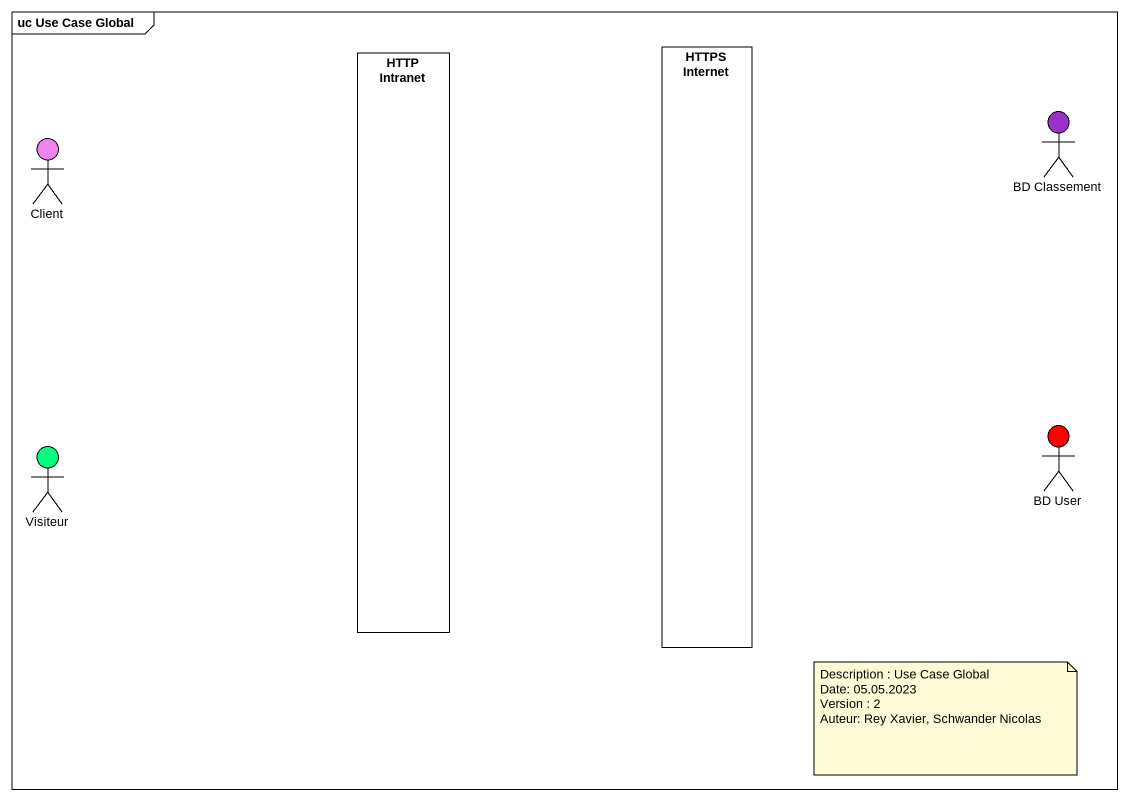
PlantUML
@startuml
mainframe uc Use Case Global
rectangle "HTTP Intranet" as HTTP_Intranet
rectangle "HTTPS Internet" as HTTPS_Internet
actor "BD Classement" as BD_Classement #9932CC
actor Client #EE82EE
actor "BD User" as BD_User #FF0000
actor Visiteur #00FF7F
note as N1
  Description : Use Case Global
  Date: 05.05.2023
  Version : 2
  Auteur: Rey Xavier, Schwander Nicolas
end note
@enduml
